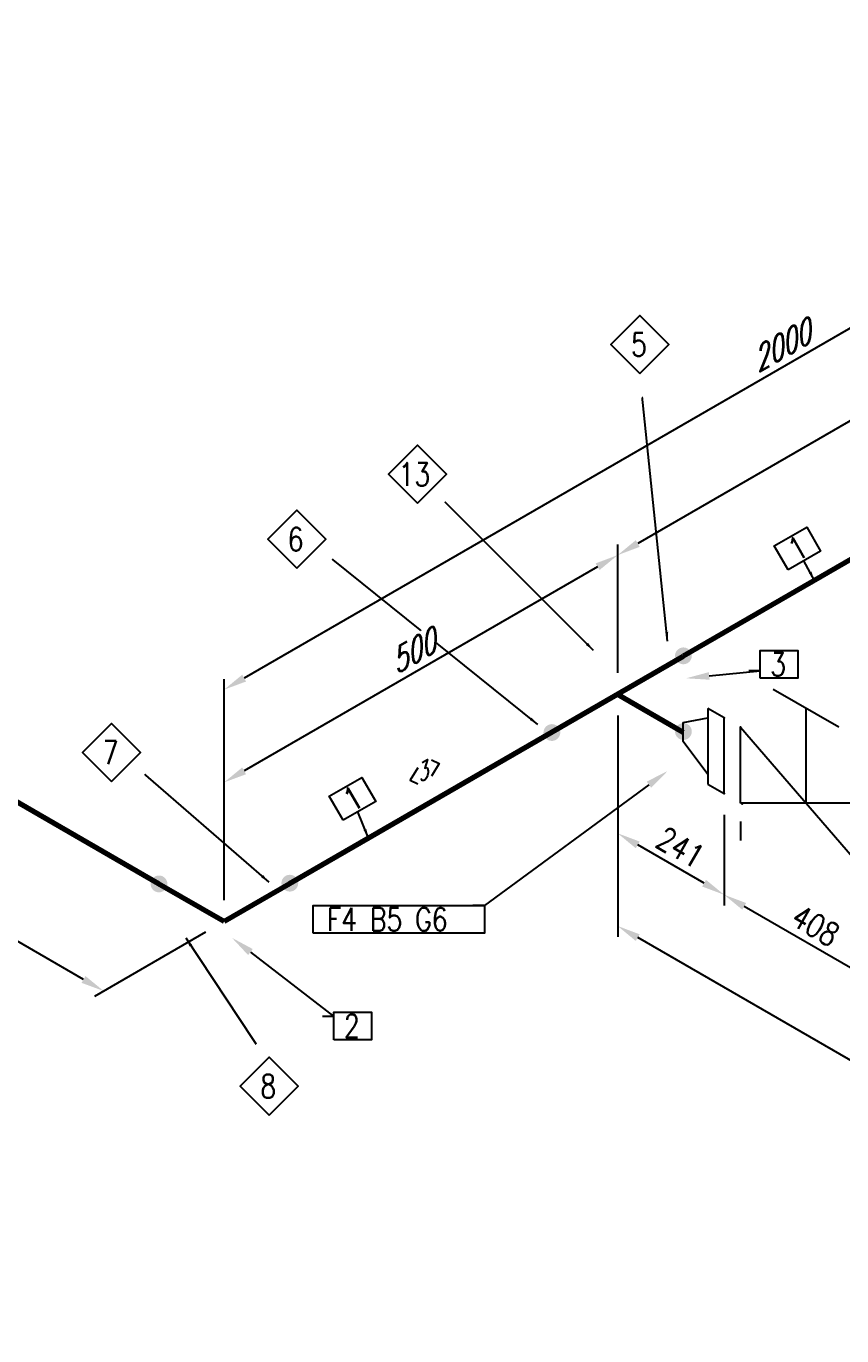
# Model space of a CAD drawing. Header units: millimetres. Extents: x 0 to 594, y 0 to 420.
# Drawn here: x 180.8 to 268.8, y 144.1 to 285.3 of the extents above; entities that cross this region are included whole.
import ezdxf
from ezdxf import colors
from ezdxf.entities.mleader import LeaderData, LeaderLine
from ezdxf.enums import TextEntityAlignment as Align
from ezdxf.math import Vec2, Vec3

# ---------------------------------------------------------------- set-up
doc = ezdxf.new("R2010")
doc.units = ezdxf.units.MM
doc.header["$LTSCALE"] = 0.25
for name, color, linetype in [('Annotation', 7, 'Continuous'), ('Dimension', 1, 'Continuous'), ('Valve', 4, 'Continuous'), ('Weld', 1, 'Continuous')]:
    doc.layers.add(name, color=color, linetype=linetype)
doc.layers.add('Pipe', color=3, linetype='Continuous', lineweight=70)
doc.styles.add('AdskIsoAnnotation', font='romans.shx', dxfattribs={"width": 0.8, "height": 1})
doc.styles.add('AdskIsoMetric', font='romans.shx', dxfattribs={"width": 0.8, "height": 2.5})
doc.styles.add('AdskIsoMetric-30', font='romans.shx', dxfattribs={"width": 0.8, "height": 2.5})
doc.styles.add('AdskIsoMetric30', font='romans.shx', dxfattribs={"width": 0.8, "oblique": 30, "height": 2.5})
doc.styles.get("Standard").update_dxf_attribs({"font": 'arial.ttf'})
doc.dimstyles.new('AdskIsoMetric', dxfattribs={"dimtxt": 2.5, "dimasz": 2.5, "dimexe": 1, "dimexo": 2, "dimgap": 0.8, "dimtad": 1, "dimdec": 0, "dimrnd": 1, "dimzin": 0, "dimdsep": 46, "dimtxsty": 'AdskIsoMetric', "dimcen": 0, "dimclrt": 7, "dimadec": 0, "dimazin": 0, "dimtfac": 1, "dimtdec": 0, "dimtmove": 1, "dimatfit": 3, "dimfxl": 1, "dimtfill": 1, "dimfrac": 2, "dimtolj": 1, "dimtzin": 0, "dimarcsym": 0})

# ---------------------------------------------------------------- blocks, each defined once
blk = doc.blocks.new('Tee-1-Iso2DSkew90')
at = {"color": 0, "linetype": 'ByBlock', "lineweight": -2, "extrusion": (0, 0.816497, 0.57735)}
for p, q in [((7.07, 4.08), (-7.07, -4.08)), ((0, 0), (7.07, -4.08))]:
    blk.add_line(p, q, dxfattribs=at)
blk = doc.blocks.new('Elbow-2-Iso2DSkew90')
at = {"color": 0, "linetype": 'ByBlock', "lineweight": -2, "extrusion": (6.10954e-13, -0.816497, -0.57735)}
for p, q in [((0, 0), (-7.07, 4.08)), ((7.07, 4.08), (0, 0)), ((0, 0), (0, 0))]:
    blk.add_line(p, q, dxfattribs=at)
blk = doc.blocks.new('GateValve-2-IsoRight')
at = {"color": 0, "linetype": 'ByBlock', "lineweight": -2, "extrusion": (-0.707107, -0.408248, 0.57735)}
for p, q in [((-0.3536, 0), (-0.3536, 0.4082)), ((-0.3536, 0.4082), (0.3536, -0.4082)), ((0.3536, 0), (-0.3536, 0)), ((0.3536, -0.4082), (0.3536, 0))]:
    blk.add_line(p, q, dxfattribs=at)
blk = doc.blocks.new('Operator_Hand1-1-IsoRight')
at = {"color": 0, "linetype": 'ByBlock', "lineweight": -2, "extrusion": (0.707107, 0.408248, -0.57735)}
for p, q in [((0.1768, 0.4082), (-0.1768, 0.6124)), ((0, 0), (0, 0.5103))]:
    blk.add_line(p, q, dxfattribs=at)
blk = doc.blocks.new('Gasket-2-IsoRight')
at = {"color": 0, "linetype": 'ByBlock', "lineweight": -2, "extrusion": (-1, 0, 0)}
for p in [(-0.0529, 0.2347), (0.0442, 0.1786), (-0.0442, -0.1786), (0.0442, -0.2296)]:
    blk.add_point(p, dxfattribs=at)
blk = doc.blocks.new('FlangeWN-2-IsoRight')
at = {"color": 0, "linetype": 'ByBlock', "lineweight": -2, "extrusion": (-0.707107, -0.408248, 0.57735)}
for p, q in [((0.1105, 0.1403), (0.0221, 0.1914)), ((0.0221, 0.1914), (0.0221, -0.2169)), ((-0.1105, 0.1148), (0.0221, 0.1403)), ((-0.1105, 0.0128), (-0.1105, 0.1148)), ((0.1105, -0.2679), (0.1105, 0.1403)), ((0.0221, -0.1659), (-0.1105, 0.0128)), ((0.0221, -0.2169), (0.1105, -0.2679))]:
    blk.add_line(p, q, dxfattribs=at)
blk = doc.blocks.new('AnnoRect')
at = {"color": 0, "linetype": 'ByBlock', "lineweight": -2}
blk.add_wipeout([(-0.81, -0.6), (-0.81, 0.6), (0.81, 0.6), (0.81, -0.6)], dxfattribs=at)
blk.add_lwpolyline([(-0.81, -0.6), (-0.81, 0.6), (0.81, 0.6), (0.81, -0.6)], close=True, dxfattribs=at)
at = {"color": 0, "linetype": 'ByBlock', "lineweight": -2, "style": 'AdskIsoAnnotation', "width": 0.8}
blk.add_attdef('XX', text='', height=1, dxfattribs=at).set_placement((0, 0), align=Align.MIDDLE_CENTER)
blk = doc.blocks.new('AnnoDiamond')
at = {"color": 0, "linetype": 'ByBlock', "lineweight": -2}
blk.add_wipeout([(0, -2.37), (2.37, 0), (0, 2.37), (-2.37, 0)], dxfattribs=at)
blk.add_lwpolyline([(0, -1.25), (1.25, 0), (0, 1.25), (-1.25, 0)], close=True, dxfattribs=at)
at = {"color": 0, "linetype": 'ByBlock', "lineweight": -2, "style": 'AdskIsoAnnotation', "width": 0.8}
blk.add_attdef('XX', text='', height=1, dxfattribs=at).set_placement((0, 0), align=Align.MIDDLE_CENTER)
blk = doc.blocks.new('*D40')
at = {"layer": 'Defpoints', "color": 0, "transparency": 16777216}
for p in [(324.08, 259.17), (202.14, 213.77), (202.14, 188.77)]:
    blk.add_point(p, dxfattribs=at)
at = {"layer": 'Dimension', "color": 0, "lineweight": -2, "transparency": 16777216}
for p, q in [((324.08, 261.48), (324.08, 285.33)), ((321.92, 282.92), (204.3, 215.02)), ((202.14, 191.08), (202.14, 214.92))]:
    blk.add_line(p, q, dxfattribs=at)
at = {"layer": 'Dimension', "color": 0, "transparency": 16777216}
for points in [[(321.71, 283.28), (322.13, 282.56), (324.08, 284.17)], [(204.1, 215.38), (204.51, 214.65), (202.14, 213.77)]]:
    blk.add_solid(points, dxfattribs=at)
at = {"layer": 'Dimension', "color": 7, "transparency": 16777216, "insert": (262.09, 250.74), "char_height": 2.5, "attachment_point": 5, "rotation": 30, "style": 'AdskIsoMetric30', "bg_fill": 3, "box_fill_scale": 1.1, "bg_fill_color": 256, "bg_fill_true_color": 13158600, "bg_fill_transparency": 0}
blk.add_mtext('\\A1;2000', dxfattribs=at)
blk = doc.blocks.new('*D41')
at = {"layer": 'Defpoints', "color": 0, "transparency": 16777216}
for p in [(244.61, 213.28), (202.14, 203.77), (202.14, 188.77)]:
    blk.add_point(p, dxfattribs=at)
at = {"layer": 'Dimension', "color": 0, "lineweight": -2, "transparency": 16777216}
for p, q in [((244.61, 215.59), (244.61, 229.44)), ((242.44, 227.03), (204.3, 205.02)), ((202.14, 191.08), (202.14, 204.92))]:
    blk.add_line(p, q, dxfattribs=at)
at = {"layer": 'Dimension', "color": 0, "transparency": 16777216}
for points in [[(242.23, 227.39), (242.65, 226.67), (244.61, 228.28)], [(204.1, 205.38), (204.51, 204.65), (202.14, 203.77)]]:
    blk.add_solid(points, dxfattribs=at)
at = {"layer": 'Dimension', "color": 7, "transparency": 16777216, "insert": (222.35, 217.8), "char_height": 2.5, "attachment_point": 5, "rotation": 30, "style": 'AdskIsoMetric30', "bg_fill": 3, "box_fill_scale": 1.1, "bg_fill_color": 256, "bg_fill_true_color": 13158600, "bg_fill_transparency": 0}
blk.add_mtext('\\A1;500', dxfattribs=at)
blk = doc.blocks.new('*D42')
at = {"layer": 'Defpoints', "color": 0, "transparency": 16777216}
for p in [(324.08, 259.17), (244.61, 228.28), (244.61, 213.28)]:
    blk.add_point(p, dxfattribs=at)
at = {"layer": 'Dimension', "color": 0, "lineweight": -2, "transparency": 16777216}
for p, q in [((324.08, 261.48), (324.08, 275.33)), ((321.92, 272.92), (246.77, 229.53)), ((244.61, 215.59), (244.61, 229.44))]:
    blk.add_line(p, q, dxfattribs=at)
at = {"layer": 'Dimension', "color": 0, "transparency": 16777216}
for points in [[(321.71, 273.28), (322.13, 272.56), (324.08, 274.17)], [(246.56, 229.89), (246.98, 229.17), (244.61, 228.28)]]:
    blk.add_solid(points, dxfattribs=at)
at = {"layer": 'Dimension', "color": 7, "transparency": 16777216, "insert": (283.32, 253), "char_height": 2.5, "attachment_point": 5, "rotation": 30, "style": 'AdskIsoMetric30', "bg_fill": 3, "box_fill_scale": 1.1, "bg_fill_color": 256, "bg_fill_true_color": 13158600, "bg_fill_transparency": 0}
blk.add_mtext('\\A1;1500', dxfattribs=at)
blk = doc.blocks.new('*D43')
at = {"layer": 'Defpoints', "color": 0, "transparency": 16777216}
for p in [(142.94, 222.95), (129.95, 215.45), (202.14, 188.77)]:
    blk.add_point(p, dxfattribs=at)
at = {"layer": 'Dimension', "color": 0, "lineweight": -2, "transparency": 16777216}
for p, q in [((140.94, 221.79), (128.95, 214.87)), ((186.98, 182.52), (132.11, 214.2)), ((200.14, 187.61), (188.15, 180.69))]:
    blk.add_line(p, q, dxfattribs=at)
at = {"layer": 'Dimension', "color": 0, "transparency": 16777216}
for points in [[(132.32, 214.56), (131.9, 213.83), (129.95, 215.45)], [(187.19, 182.88), (186.77, 182.15), (189.15, 181.27)]]:
    blk.add_solid(points, dxfattribs=at)
at = {"layer": 'Dimension', "color": 7, "transparency": 16777216, "insert": (160.57, 200.13), "char_height": 2.5, "attachment_point": 5, "rotation": 330, "style": 'AdskIsoMetric30', "bg_fill": 3, "box_fill_scale": 1.1, "bg_fill_color": 256, "bg_fill_true_color": 13158600, "bg_fill_transparency": 0}
blk.add_mtext('\\A1;929', dxfattribs=at)
blk = doc.blocks.new('*D46')
at = {"layer": 'Defpoints', "color": 0, "transparency": 16777216}
for p in [(244.61, 213.28), (244.61, 188.28), (319.16, 166.16)]:
    blk.add_point(p, dxfattribs=at)
at = {"layer": 'Dimension', "color": 0, "lineweight": -2, "transparency": 16777216}
for p, q in [((244.61, 210.97), (244.61, 187.13)), ((316.99, 146.49), (246.77, 187.03)), ((319.16, 163.85), (319.16, 144.09))]:
    blk.add_line(p, q, dxfattribs=at)
at = {"layer": 'Dimension', "color": 0, "transparency": 16777216}
for points in [[(246.98, 187.39), (246.56, 186.67), (244.61, 188.28)], [(317.2, 146.85), (316.79, 146.13), (319.16, 145.24)]]:
    blk.add_solid(points, dxfattribs=at)
at = {"layer": 'Dimension', "color": 7, "transparency": 16777216, "insert": (282.91, 168.54), "char_height": 2.5, "attachment_point": 5, "rotation": 330, "style": 'AdskIsoMetric-30', "bg_fill": 3, "box_fill_scale": 1.1, "bg_fill_color": 256, "bg_fill_true_color": 13158600, "bg_fill_transparency": 0}
blk.add_mtext('\\A1;1229', dxfattribs=at)
blk = doc.blocks.new('*D47')
at = {"layer": 'Defpoints', "color": 0, "transparency": 16777216}
for p in [(244.61, 213.28), (256.1, 202.57), (244.61, 198.28)]:
    blk.add_point(p, dxfattribs=at)
at = {"layer": 'Dimension', "color": 0, "lineweight": -2, "transparency": 16777216}
for p, q in [((244.61, 210.97), (244.61, 197.13)), ((256.1, 200.26), (256.1, 190.5)), ((253.93, 192.9), (246.77, 197.03))]:
    blk.add_line(p, q, dxfattribs=at)
at = {"layer": 'Dimension', "color": 0, "transparency": 16777216}
for points in [[(246.98, 197.39), (246.56, 196.67), (244.61, 198.28)], [(254.14, 193.26), (253.72, 192.54), (256.1, 191.65)]]:
    blk.add_solid(points, dxfattribs=at)
at = {"layer": 'Dimension', "color": 7, "transparency": 16777216, "insert": (251.38, 196.74), "char_height": 2.5, "attachment_point": 5, "rotation": 330, "style": 'AdskIsoMetric-30', "bg_fill": 3, "box_fill_scale": 1.1, "bg_fill_color": 256, "bg_fill_true_color": 13158600, "bg_fill_transparency": 0}
blk.add_mtext('\\A1;241', dxfattribs=at)
blk = doc.blocks.new('*D48')
at = {"layer": 'Defpoints', "color": 0, "transparency": 16777216}
for p in [(256.1, 202.57), (273.77, 192.36), (256.1, 191.65)]:
    blk.add_point(p, dxfattribs=at)
at = {"layer": 'Dimension', "color": 0, "lineweight": -2, "transparency": 16777216}
for p, q in [((256.1, 200.26), (256.1, 190.5)), ((271.61, 182.69), (258.26, 190.4)), ((273.77, 190.05), (273.77, 180.29))]:
    blk.add_line(p, q, dxfattribs=at)
at = {"layer": 'Dimension', "color": 0, "transparency": 16777216}
for points in [[(258.47, 190.76), (258.05, 190.04), (256.1, 191.65)], [(271.82, 183.05), (271.4, 182.33), (273.77, 181.44)]]:
    blk.add_solid(points, dxfattribs=at)
at = {"layer": 'Dimension', "color": 7, "transparency": 16777216, "insert": (265.96, 188.32), "char_height": 2.5, "attachment_point": 5, "rotation": 330, "style": 'AdskIsoMetric-30', "bg_fill": 3, "box_fill_scale": 1.1, "bg_fill_color": 256, "bg_fill_true_color": 13158600, "bg_fill_transparency": 0}
blk.add_mtext('\\A1;408', dxfattribs=at)
blk = doc.blocks.new('GasketHacheMark-2-IsoRight')
at = {"linetype": 'ByBlock', "lineweight": -2, "extrusion": (-0.707107, -0.408248, 0.57735)}
blk.add_line((0, 0), (0, -0.1021), dxfattribs=at)
blk = doc.blocks.new('Weld')
at = {"linetype": 'ByBlock', "lineweight": -2}
blk.add_hatch(color=0, dxfattribs=at).paths.add_polyline_path([(0.044, -0.0026), (0.0433, 0.0053), (0.0413, 0.0129), (0.0379, 0.02), (0.0334, 0.0265), (0.0278, 0.0321), (0.0214, 0.0366), (0.0142, 0.0399), (0.0066, 0.042), (-0.0013, 0.0427), (-0.0091, 0.042), (-0.0168, 0.0399), (-0.0239, 0.0366), (-0.0304, 0.0321), (-0.036, 0.0265), (-0.0405, 0.02), (-0.0438, 0.0129), (-0.0459, 0.0053), (-0.0466, -0.0026), (-0.0459, -0.0105), (-0.0438, -0.0181), (-0.0405, -0.0252), (-0.036, -0.0317), (-0.0304, -0.0373), (-0.0239, -0.0418), (-0.0168, -0.0452), (-0.0091, -0.0472), (-0.0013, -0.0479), (0.0066, -0.0472), (0.0142, -0.0452), (0.0214, -0.0418), (0.0278, -0.0373), (0.0334, -0.0317), (0.0379, -0.0252), (0.0413, -0.0181), (0.0433, -0.0105)], is_closed=False, flags=0)

msp = doc.modelspace()

# ---------------------------------------------------------------- linework, layer by layer
at = {"layer": 'Pipe'}
for points in [[(317.013, 255.088), (251.676, 217.366)], [(195.067, 192.848), (150.008, 218.863)], [(237.534, 209.201), (209.209, 192.848)]]:
    msp.add_lwpolyline(points, dxfattribs=at)

# ---------------------------------------------------------------- block references
for name, p in [('Tee-1-Iso2DSkew90', (244.605, 213.284)), ('Elbow-2-Iso2DSkew90', (202.138, 188.766))]:
    msp.add_blockref(name, p, dxfattribs=at)
at = {"layer": 'Valve', "xscale": 20, "yscale": 20, "zscale": 20}
for name in ['Operator_Hand1-1-IsoRight', 'GateValve-2-IsoRight']:
    msp.add_blockref(name, (264.935, 201.547), dxfattribs=at)
for name, p, rotation in [('FlangeWN-2-IsoRight', (253.886, 207.926), 359.9999999999711), ('Gasket-2-IsoRight', (256.98, 206.14), 180)]:
    msp.add_blockref(name, p, dxfattribs=dict(at, rotation=rotation))

# ---------------------------------------------------------------- leaders
at = {"layer": 'Annotation'}
ml = msp.add_multileader_mtext('Standard', dxfattribs=at)
ml.set_content('')
ml.set_leader_properties()
ml.build(insert=Vec2(0, 0))
ml.multileader.update_dxf_attribs({"dogleg_length": 0, "arrow_head_size": 0})
ctx = ml.context
ctx.base_point, ctx.arrow_head_size = Vec3(247, 247.875), 0
notes = []
notes.append((ctx, [(0, (1, 1, 0), (247, 247.875), (-1, 0), 0, [(0, [(250, 219)], 0, [])])]))
ctx.mtext, ml.multileader.dxf.content_type = None, 0
ml = msp.add_multileader_mtext('Standard', dxfattribs=at)
ml.set_content('')
ml.set_leader_properties()
ml.build(insert=Vec2(0, 0))
ml.multileader.update_dxf_attribs({"dogleg_length": 0, "arrow_head_size": 0})
ctx = ml.context
ctx.base_point, ctx.arrow_head_size = Vec3(224.563, 235.437), 0
notes.append((ctx, [(0, (1, 1, 0), (224.563, 235.437), (-1, 0), 0, [(0, [(242, 218)], 0, [])])]))
ctx.mtext, ml.multileader.dxf.content_type = None, 0
ml = msp.add_multileader_mtext('Standard', dxfattribs=at)
ml.set_content('')
ml.set_leader_properties()
ml.build(insert=Vec2(0, 0))
ml.multileader.update_dxf_attribs({"dogleg_length": 0, "arrow_head_size": 0})
ctx = ml.context
ctx.base_point, ctx.arrow_head_size = Vec3(212.246, 229.121), 0
notes.append((ctx, [(0, (1, 1, 0), (212.246, 229.121), (-1, 0), 0, [(0, [(236, 210)], 0, [])])]))
ctx.mtext, ml.multileader.dxf.content_type = None, 0
ml = msp.add_multileader_mtext('Standard', dxfattribs=at)
ml.set_content('')
ml.set_leader_properties()
ml.build(insert=Vec2(0, 0))
ml.multileader.update_dxf_attribs({"dogleg_length": 0, "arrow_head_size": 0})
ctx = ml.context
ctx.base_point, ctx.arrow_head_size = Vec3(264.706, 227.675), 0
notes.append((ctx, [(0, (1, 1, 0), (264.706, 227.675), (-1, 0), 0, [(0, [(265.841, 225.544)], 0, [])])]))
ctx.mtext, ml.multileader.dxf.content_type = None, 0
ml = msp.add_multileader_mtext('Standard', dxfattribs=at)
ml.set_content('')
ml.set_leader_properties()
ml.build(insert=Vec2(0, 0))
ml.multileader.update_dxf_attribs({"dogleg_length": 1.244, "arrow_head_size": 2.5})
ctx = ml.context
ctx.base_point, ctx.arrow_head_size = Vec3(258.756, 215.8), 2.5
notes.append((ctx, [(0, (1, 1, 0), (260, 215.8), (-1, 0), 1.244, [(0, [(252, 215)], 0, [])])]))
ctx.mtext, ml.multileader.dxf.content_type = None, 0
ml = msp.add_multileader_mtext('Standard', dxfattribs=at)
ml.set_content('')
ml.set_leader_properties()
ml.build(insert=Vec2(0, 0))
ml.multileader.update_dxf_attribs({"dogleg_length": 0, "arrow_head_size": 0})
ctx = ml.context
ctx.base_point, ctx.arrow_head_size = Vec3(192.085, 205.96), 0
notes.append((ctx, [(0, (1, 1, 0), (192.085, 205.96), (-1, 0), 0, [(0, [(207, 193)], 0, [])])]))
ctx.mtext, ml.multileader.dxf.content_type = None, 0
ml = msp.add_multileader_mtext('Standard', dxfattribs=at)
ml.set_content('')
ml.set_leader_properties()
ml.build(insert=Vec2(0, 0))
ml.multileader.update_dxf_attribs({"dogleg_length": 1.244, "arrow_head_size": 2.5})
ctx = ml.context
ctx.base_point, ctx.arrow_head_size = Vec3(228.982, 190.5), 2.5
notes.append((ctx, [(0, (1, 1, 0), (230.226, 190.5), (-1, 0), 1.244, [(0, [(250, 205)], 0, [])])]))
ctx.mtext, ml.multileader.dxf.content_type = None, 0
ml = msp.add_multileader_mtext('Standard', dxfattribs=at)
ml.set_content('')
ml.set_leader_properties()
ml.build(insert=Vec2(0, 0))
ml.multileader.update_dxf_attribs({"dogleg_length": 0, "arrow_head_size": 0})
ctx = ml.context
ctx.base_point, ctx.arrow_head_size = Vec3(216.568, 200.596), 0
notes.append((ctx, [(0, (1, 1, 0), (216.568, 200.596), (-1, 0), 0, [(0, [(217.716, 197.759)], 0, [])])]))
ctx.mtext, ml.multileader.dxf.content_type = None, 0
ml = msp.add_multileader_mtext('Standard', dxfattribs=at)
ml.set_content('')
ml.set_leader_properties()
ml.build(insert=Vec2(0, 0))
ml.multileader.update_dxf_attribs({"dogleg_length": 0, "arrow_head_size": 0})
ctx = ml.context
ctx.base_point, ctx.arrow_head_size = Vec3(206.734, 173.859), 0
notes.append((ctx, [(0, (1, 1, 0), (206.734, 173.859), (-1, 0), 0, [(0, [(198, 187)], 0, [])])]))
ctx.mtext, ml.multileader.dxf.content_type = None, 0
ml = msp.add_multileader_mtext('Standard', dxfattribs=at)
ml.set_content('')
ml.set_leader_properties()
ml.build(insert=Vec2(0, 0))
ml.multileader.update_dxf_attribs({"dogleg_length": 1.244, "arrow_head_size": 2.5})
ctx = ml.context
ctx.base_point, ctx.arrow_head_size = Vec3(212.756, 178.538), 2.5
notes.append((ctx, [(0, (1, 1, 0), (214, 178.538), (-1, 0), 1.244, [(0, [(203, 187)], 0, [])])]))
ctx.mtext, ml.multileader.dxf.content_type = None, 0
for ctx, leaders in notes:
    for number, flags, end, landing, length, lines in leaders:
        leader = LeaderData()
        leader.index, (leader.has_last_leader_line, leader.has_dogleg_vector, leader.attachment_direction) = number, flags
        leader.last_leader_point, leader.dogleg_vector, leader.dogleg_length = Vec3(end), Vec3(landing), length
        for number, points, colour, breaks in lines:
            line = LeaderLine()
            line.index, line.vertices, line.color, line.breaks = number, Vec3.list(points), colors.encode_raw_color(colour), breaks
            leader.lines.append(line)
        ctx.leaders.append(leader)

# ---------------------------------------------------------------- next in the draw order: block references
ref = msp.add_blockref('AnnoDiamond', (247, 251), dxfattribs=dict(at, xscale=2.5, yscale=2.5, zscale=2.5))
ref.add_attrib('XX_001', '5', (246.048, 249.75), dxfattribs={"layer": '0', "color": 0, "linetype": 'ByBlock', "lineweight": -2, "height": 2.5, "style": 'AdskIsoAnnotation', "width": 0.8})
ref = msp.add_blockref('AnnoDiamond', (223, 237), dxfattribs=dict(at, xscale=2.5, yscale=2.5, zscale=2.5))
ref.add_attrib('XX_001', '13', (220.952, 235.75), dxfattribs={"layer": '0', "color": 0, "linetype": 'ByBlock', "lineweight": -2, "height": 2.5, "style": 'AdskIsoAnnotation', "width": 0.8})
ref = msp.add_blockref('AnnoDiamond', (210, 230), dxfattribs=dict(at, xscale=2.5, yscale=2.5, zscale=2.5))
ref.add_attrib('XX_001', '6', (209, 228.75), dxfattribs={"layer": '0', "color": 0, "linetype": 'ByBlock', "lineweight": -2, "height": 2.5, "style": 'AdskIsoAnnotation', "width": 0.8})
ref = msp.add_blockref('AnnoRect', (264, 229), dxfattribs=dict(at, xscale=2.5, yscale=2.5, zscale=2.5, rotation=30.00000000004434))
ref.add_attrib('XX_001', '1', (263.924, 227.513), dxfattribs={"layer": '0', "color": 0, "linetype": 'ByBlock', "lineweight": -2, "height": 2.5, "rotation": 30, "style": 'AdskIsoAnnotation', "width": 0.8})
ref = msp.add_blockref('AnnoRect', (262.024, 216.5), dxfattribs=dict(at, xscale=2.5, yscale=2.5, zscale=2.5))
ref.add_attrib('XX_001', '3', (261.071, 215.25), dxfattribs={"layer": '0', "color": 0, "linetype": 'ByBlock', "lineweight": -2, "height": 2.5, "style": 'AdskIsoAnnotation', "width": 0.8})
ref = msp.add_blockref('AnnoDiamond', (190, 207), dxfattribs=dict(at, xscale=2.5, yscale=2.5, zscale=2.5))
ref.add_attrib('XX_001', '7', (189.048, 205.75), dxfattribs={"layer": '0', "color": 0, "linetype": 'ByBlock', "lineweight": -2, "height": 2.5, "style": 'AdskIsoAnnotation', "width": 0.8})
ref = msp.add_blockref('AnnoRect', (216, 202), dxfattribs=dict(at, xscale=2.5, yscale=2.5, zscale=2.5, rotation=30.00000000004434))
ref.add_attrib('XX_001', '1', (215.924, 200.513), dxfattribs={"layer": '0', "color": 0, "linetype": 'ByBlock', "lineweight": -2, "height": 2.5, "rotation": 30, "style": 'AdskIsoAnnotation', "width": 0.8})
ref = msp.add_blockref('AnnoRect', (221, 189), dxfattribs=dict(at, xscale=11.39705882352941, yscale=2.5, zscale=2.5))
ref.add_attrib('XX_001', 'F4 B5 G6', (213.238, 187.75), dxfattribs={"layer": '0', "color": 0, "linetype": 'ByBlock', "lineweight": -2, "height": 2.5, "style": 'AdskIsoAnnotation', "width": 0.8})
ref = msp.add_blockref('AnnoRect', (216.024, 177.5), dxfattribs=dict(at, xscale=2.5, yscale=2.5, zscale=2.5))
ref.add_attrib('XX_001', '2', (215.071, 176.25), dxfattribs={"layer": '0', "color": 0, "linetype": 'ByBlock', "lineweight": -2, "height": 2.5, "style": 'AdskIsoAnnotation', "width": 0.8})
ref = msp.add_blockref('AnnoDiamond', (207, 171), dxfattribs=dict(at, xscale=2.5, yscale=2.5, zscale=2.5))
ref.add_attrib('XX_001', '8', (206.048, 169.75), dxfattribs={"layer": '0', "color": 0, "linetype": 'ByBlock', "lineweight": -2, "height": 2.5, "style": 'AdskIsoAnnotation', "width": 0.8})

# ---------------------------------------------------------------- next in the draw order: texts
at = {"layer": 'Annotation', "insert": (222, 203), "char_height": 1.7678, "attachment_point": 7, "rotation": 30, "style": 'AdskIsoAnnotation', "bg_fill": 3, "box_fill_scale": 1, "bg_fill_color": 256, "bg_fill_true_color": 13158600, "bg_fill_transparency": 0}
msp.add_mtext('{\\Q30;<3>}', dxfattribs=at)

# ---------------------------------------------------------------- next in the draw order: dimensions: what is measured, and where the dimension line sits
at = {"layer": 'Dimension'}
dim = msp.add_linear_dim(base=(202.138, 213.766), p1=(324.084, 259.171), p2=(202.138, 188.766), angle=210, text='2000', dimstyle='AdskIsoMetric', override={"dimlfac": 14.203504, "dimtxsty": 'AdskIsoMetric30', "dimse1": 0, "dimse2": 0, "dimsd1": 0, "dimsd2": 0}, dxfattribs=at)
dim.commit()
dim.dimension.update_dxf_attribs({"geometry": '*D40', "text_midpoint": (262.086, 250.744)})

# ---------------------------------------------------------------- next in the draw order: dimensions: what is measured, and where the dimension line sits
dim = msp.add_linear_dim(base=(202.138, 203.766), p1=(244.605, 213.284), p2=(202.138, 188.766), angle=210, text='500', dimstyle='AdskIsoMetric', override={"dimlfac": 10.196475, "dimtxsty": 'AdskIsoMetric30', "dimse1": 0, "dimse2": 0, "dimsd1": 0, "dimsd2": 0}, dxfattribs=at)
dim.commit()
dim.dimension.update_dxf_attribs({"geometry": '*D41', "text_midpoint": (222.347, 217.8)})

# ---------------------------------------------------------------- next in the draw order: block references
at = {"layer": 'Weld', "xscale": 20, "yscale": 20, "zscale": 20}
msp.add_blockref('Weld', (237.534, 209.201), dxfattribs=at)
at = {"layer": 'Weld', "xscale": 20, "yscale": 20, "zscale": 20, "rotation": 180.0000000000419}
msp.add_blockref('Weld', (209.209, 192.848), dxfattribs=at)

# ---------------------------------------------------------------- next in the draw order: dimensions: what is measured, and where the dimension line sits
at = {"layer": 'Dimension'}
for base, p1, p2, angle, text, override, picture, middle in [((244.605, 228.284), (324.084, 259.171), (244.605, 213.284), 210, '1500', {"dimlfac": 16.344539, "dimtxsty": 'AdskIsoMetric30', "dimse1": 0, "dimse2": 0, "dimsd1": 0, "dimsd2": 0}, '*D42', (283.32, 253.003)), ((129.946, 215.446), (202.138, 188.766), (142.937, 222.946), 150, '929', {"dimlfac": 13.583902, "dimtxsty": 'AdskIsoMetric30', "dimse1": 0, "dimse2": 0, "dimsd1": 0, "dimsd2": 0}, '*D43', (160.572, 200.131))]:
    dim = msp.add_linear_dim(base=base, p1=p1, p2=p2, angle=angle, text=text, dimstyle='AdskIsoMetric', override=override, dxfattribs=at)
    dim.commit()
    dim.dimension.update_dxf_attribs({"geometry": picture, "text_midpoint": middle})

# ---------------------------------------------------------------- next in the draw order: block references
at = {"layer": 'Weld', "xscale": 20, "yscale": 20, "zscale": 20}
for p, rotation in [((251.676, 217.366), 180.0000000000419), ((195.067, 192.848), 90)]:
    msp.add_blockref('Weld', p, dxfattribs=dict(at, rotation=rotation))

# ---------------------------------------------------------------- next in the draw order: dimensions: what is measured, and where the dimension line sits
at = {"layer": 'Dimension'}
dim = msp.add_linear_dim(base=(244.605, 188.284), p1=(319.159, 166.158), p2=(244.605, 213.284), angle=150, text='1229', dimstyle='AdskIsoMetric', override={"dimlfac": 13.944019, "dimtxsty": 'AdskIsoMetric-30', "dimse1": 0, "dimse2": 0, "dimsd1": 0, "dimsd2": 0}, dxfattribs=at)
dim.commit()
dim.dimension.update_dxf_attribs({"geometry": '*D46', "text_midpoint": (282.907, 168.537)})

# ---------------------------------------------------------------- next in the draw order: dimensions: what is measured, and where the dimension line sits
dim = msp.add_linear_dim(base=(244.605, 198.284), p1=(256.096, 202.567), p2=(244.605, 213.284), angle=150, text='241', dimstyle='AdskIsoMetric', override={"dimlfac": 15.769946, "dimtxsty": 'AdskIsoMetric-30', "dimse1": 0, "dimse2": 0, "dimsd1": 0, "dimsd2": 0}, dxfattribs=at)
dim.commit()
dim.dimension.update_dxf_attribs({"geometry": '*D47', "text_midpoint": (251.376, 196.742)})

# ---------------------------------------------------------------- next in the draw order: block references
at = {"layer": 'Weld', "xscale": 20, "yscale": 20, "zscale": 20, "rotation": 180.0000000002209}
msp.add_blockref('Weld', (251.676, 209.201), dxfattribs=at)

# ---------------------------------------------------------------- next in the draw order: dimensions: what is measured, and where the dimension line sits
at = {"layer": 'Dimension'}
dim = msp.add_linear_dim(base=(256.096, 191.65), p1=(273.773, 192.361), p2=(256.096, 202.567), angle=150, text='408', dimstyle='AdskIsoMetric', override={"dimlfac": 19.995312, "dimtxsty": 'AdskIsoMetric-30', "dimse1": 0, "dimse2": 0, "dimsd1": 0, "dimsd2": 0}, dxfattribs=at)
dim.commit()
dim.dimension.update_dxf_attribs({"geometry": '*D48', "text_midpoint": (265.96, 188.322)})

# ---------------------------------------------------------------- next in the draw order: block references
at = {"layer": 'Dimension', "xscale": 20, "yscale": 20, "zscale": 20, "rotation": 1.913447140818074e-10}
msp.add_blockref('GasketHacheMark-2-IsoRight', (257.864, 199.547), dxfattribs=at)

doc.saveas('drawing.dxf')
